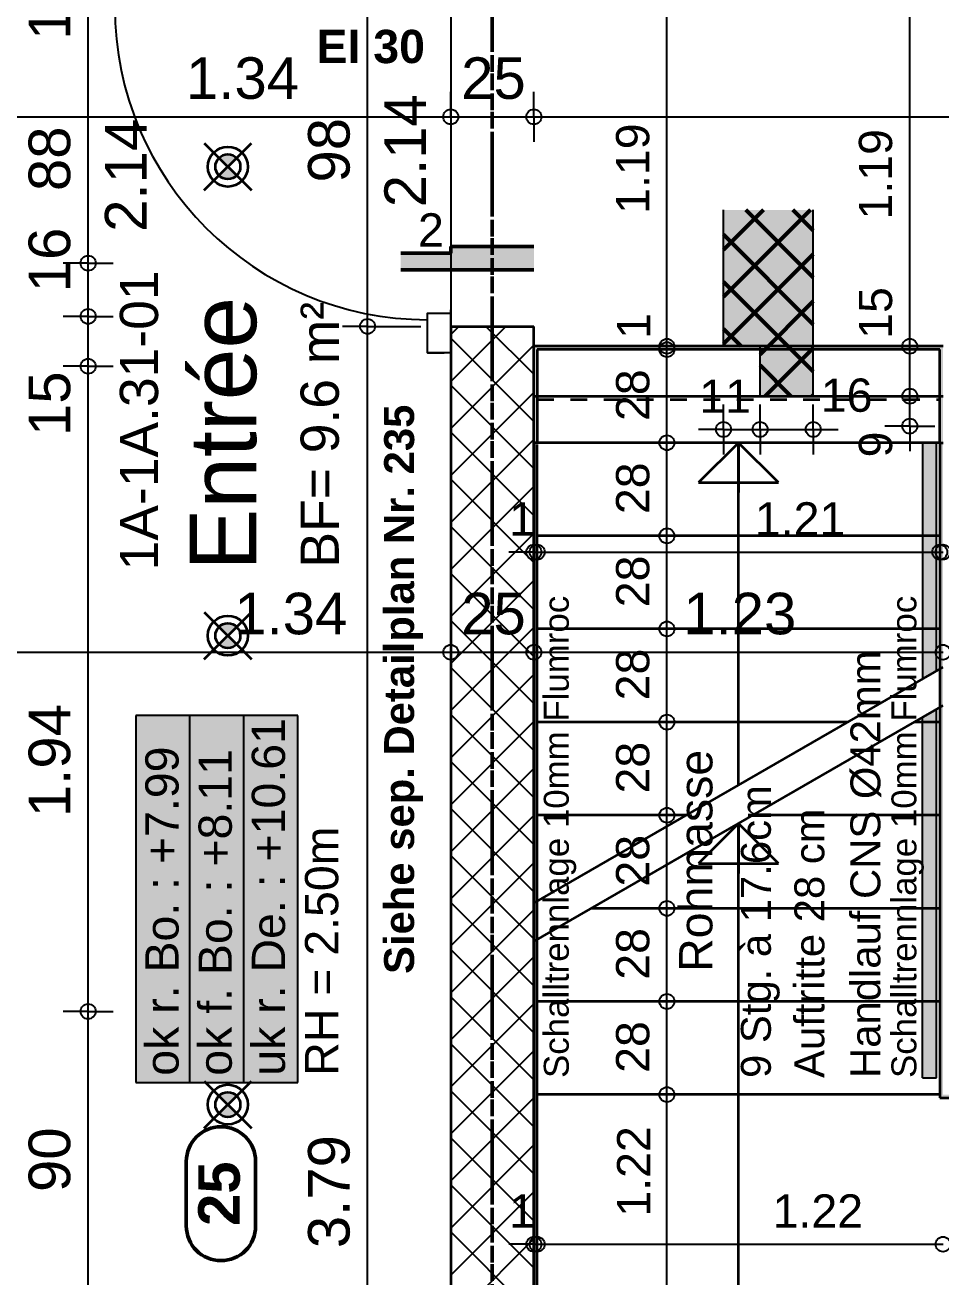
# Model space of a CAD drawing. Header units: centimetres. Extents: x 0.3 to 84.3, y 0.3 to 59.7.
# Drawn here: x 40.36 to 45.86, y 33.51 to 41.04 of the extents above; entities that cross this region are included whole.
import ezdxf

# ---------------------------------------------------------------- set-up
doc = ezdxf.new("R2010")
doc.units = ezdxf.units.CM
for name, pattern in [('AUSGEZOGEN', [0]), ('LINIE_17', [0.05, 0, -0.05]), ('LINIE_23', [0.79, 0.4, -0.13, 0, -0.13, 0, -0.13]), ('PUNKT', [6.35, 0, -6.35]), ('RAND', [44.45, 12.7, -6.35, 12.7, -6.35, 0, -6.35]), ('VERDECKT', [9.525, 6.35, -3.175])]:
    doc.linetypes.add(name, pattern=pattern)
for name, color, linetype, lineweight in [('Bauachsen grob', 7, 'RAND', 25), ('Bodenplatte', 7, 'AUSGEZOGEN', 35), ('Daemmung', 7, 'AUSGEZOGEN', 35), ('Detailmasse', 7, 'AUSGEZOGEN', 25), ('Lauflinie', 7, 'AUSGEZOGEN', 25), ('Metallbauarbeiten', 7, 'AUSGEZOGEN', 35), ('Raumbezeichnung', 7, 'AUSGEZOGEN', 35), ('Stufen', 7, 'AUSGEZOGEN', 50), ('Text Koten', 7, 'AUSGEZOGEN', 50), ('Text Werkplan Ausfuehrung', 7, 'AUSGEZOGEN', 50), ('Tuerschwelle', 7, 'AUSGEZOGEN', 50), ('Tuerzarge', 7, 'AUSGEZOGEN', 25), ('Vermassung Decke', 180, 'VERDECKT', 50), ('Wand Beton bewehrt', 7, 'AUSGEZOGEN', 35), ('Werkplan- Ausfuehrungsmasse', 7, 'AUSGEZOGEN', 25)]:
    doc.layers.add(name, color=color, linetype=linetype, lineweight=lineweight)
doc.layers.add('Brand Text', color=7, linetype='AUSGEZOGEN', lineweight=35, true_color=0x656565)
doc.layers.add('Elektro Apparate', color=7, linetype='AUSGEZOGEN', lineweight=35, true_color=0x656565)
doc.styles.add('ARIAL', font='ARIAL.TTF')

msp = doc.modelspace()

# ---------------------------------------------------------------- hatches: boundary and pattern name
at = {"layer": 'Bodenplatte', "linetype": 'AUSGEZOGEN', "lineweight": 50, "true_color": 0xe0ffe0}
msp.add_hatch(color=254, dxfattribs=at).paths.add_polyline_path([(44.556, 39.9297), (44.556, 39.1097), (44.776, 39.1097), (44.776, 38.8097), (45.096, 38.8097), (45.096, 39.9297)])
at = {"layer": 'Daemmung', "linetype": 'VERDECKT', "lineweight": 35}
h = msp.add_hatch(color=254, dxfattribs=at)
h.paths.add_polyline_path([(45.856, 39.0897), (45.856, 34.5897), (49.796, 34.5897), (49.796, 34.6097), (45.876, 34.6097), (45.876, 39.1097), (43.416, 39.1097), (43.416, 38.5297), (43.436, 38.5297), (43.436, 39.0897)])
h.paths.add_polyline_path([(49.816, 34.5897), (50.356, 34.5897), (50.356, 32.1697), (49.796, 32.1697), (49.796, 32.1497), (50.376, 32.1497), (50.376, 34.6097), (49.816, 34.6097)])
at = {"layer": 'Daemmung', "linetype": 'AUSGEZOGEN', "lineweight": 35}
msp.add_hatch(color=254, dxfattribs=at).paths.add_polyline_path([(43.416, 38.5297), (43.416, 32.1497), (49.796, 32.1497), (49.796, 32.1697), (43.436, 32.1697), (43.436, 38.5297)])
at = {"layer": 'Elektro Apparate', "linetype": 'AUSGEZOGEN', "lineweight": 35}
h = msp.add_hatch(color=40, dxfattribs=at)
h.paths.add_polyline_path([(41.629, 40.1367), (41.576, 40.1897), (41.523, 40.1367), (41.5292, 40.1311), (41.5593, 40.1166), (41.5927, 40.1166), (41.6228, 40.1311)])
h.paths.add_polyline_path([(41.523, 40.2428), (41.576, 40.1897), (41.629, 40.2428), (41.6228, 40.2484), (41.5927, 40.2629), (41.5593, 40.2629), (41.5292, 40.2484)])
h = msp.add_hatch(color=40, dxfattribs=at)
h.paths.add_polyline_path([(41.629, 37.3167), (41.576, 37.3697), (41.523, 37.3167), (41.5292, 37.3111), (41.5593, 37.2966), (41.5927, 37.2966), (41.6228, 37.3111)])
h.paths.add_polyline_path([(41.523, 37.4228), (41.576, 37.3697), (41.629, 37.4228), (41.6228, 37.4284), (41.5927, 37.4429), (41.5593, 37.4429), (41.5292, 37.4284)])
h = msp.add_hatch(color=40, dxfattribs=at)
h.paths.add_polyline_path([(41.629, 34.4967), (41.576, 34.5497), (41.523, 34.4967), (41.5292, 34.4911), (41.5593, 34.4766), (41.5927, 34.4766), (41.6228, 34.4911)])
h.paths.add_polyline_path([(41.523, 34.6028), (41.576, 34.5497), (41.629, 34.6028), (41.6228, 34.6084), (41.5927, 34.6229), (41.5593, 34.6229), (41.5292, 34.6084)])
at = {"layer": 'Metallbauarbeiten', "linetype": 'AUSGEZOGEN', "lineweight": 25, "true_color": 0xf1f1f1}
for points in [[(45.752, 38.5297), (45.752, 37.1094), (45.836, 37.1579), (45.836, 38.5297)], [(45.752, 34.7097), (45.836, 34.7097), (45.836, 36.9269), (45.752, 36.8784)]]:
    msp.add_hatch(color=7, dxfattribs=at).paths.add_polyline_path(points)
at = {"layer": 'Text Koten', "linetype": 'AUSGEZOGEN', "lineweight": 25, "true_color": 0xf1f1f1}
msp.add_hatch(color=7, dxfattribs=at).paths.add_polyline_path([(41.0227, 34.683), (41.996, 34.683), (41.996, 36.8897), (41.0227, 36.8897)])
at = {"layer": 'Tuerschwelle', "linetype": 'AUSGEZOGEN', "lineweight": 50, "true_color": 0x575757}
msp.add_hatch(color=251, dxfattribs=at).paths.add_polyline_path([(43.416, 39.7097), (42.916, 39.7097), (42.916, 39.6697), (42.616, 39.6697), (42.616, 39.5697), (43.416, 39.5697)])

# ---------------------------------------------------------------- linework, layer by layer
at = {"layer": 'Bauachsen grob', "color": 32, "linetype": 'LINIE_23', "lineweight": 50, "true_color": 0xc36e14}
for p, q in [((43.166, 1.3897), (43.166, 59.3503)), ((43.166, 2.2697), (43.166, 58.1))]:
    msp.add_line(p, q, dxfattribs=at)
at = {"layer": 'Bodenplatte', "color": 7, "linetype": 'AUSGEZOGEN', "lineweight": 25}
for p, q in [((44.556, 39.1097), (44.556, 39.9297)), ((45.096, 38.8097), (45.096, 39.9297)), ((44.776, 39.1097), (44.556, 39.1097)), ((44.776, 38.8097), (44.776, 39.1097)), ((45.096, 38.8097), (44.776, 38.8097))]:
    msp.add_line(p, q, dxfattribs=at)
at = {"layer": 'Bodenplatte', "color": 7, "linetype": 'AUSGEZOGEN', "lineweight": 50}
for p, q in [((44.556, 39.4071), (45.0786, 39.9297)), ((44.556, 39.69), (44.7958, 39.9297)), ((44.6903, 39.9297), (45.096, 39.524)), ((44.9731, 39.9297), (45.096, 39.8068)), ((44.556, 39.7811), (45.096, 39.2411)), ((44.556, 39.1243), (45.096, 39.6643)), ((44.556, 39.4983), (45.096, 38.9583)), ((44.776, 39.0614), (45.096, 39.3814)), ((44.556, 39.2155), (44.6617, 39.1097)), ((44.8071, 38.8097), (45.096, 39.0986)), ((44.776, 38.9955), (44.9617, 38.8097)), ((45.09, 38.8097), (45.096, 38.8157))]:
    msp.add_line(p, q, dxfattribs=at)
at = {"layer": 'Bodenplatte', "color": 92, "linetype": 'VERDECKT', "lineweight": 35, "true_color": 0x00c600}
for p, q in [((45.876, 39.1097), (43.416, 39.1097)), ((43.416, 38.8097), (45.876, 38.8097))]:
    msp.add_line(p, q, dxfattribs=at)
at = {"layer": 'Daemmung', "color": 240, "linetype": 'VERDECKT', "lineweight": 35}
for p, q in [((45.856, 39.0897), (43.436, 39.0897)), ((43.436, 39.0897), (43.436, 38.5297)), ((45.856, 38.5297), (45.856, 39.0897)), ((43.436, 38.5297), (43.416, 38.5297)), ((43.416, 38.5297), (43.416, 32.1497)), ((43.436, 32.1697), (43.436, 38.5297)), ((45.856, 38.5297), (45.856, 34.5897)), ((45.856, 38.5297), (45.876, 38.5297)), ((45.856, 34.5897), (50.356, 34.5897))]:
    msp.add_line(p, q, dxfattribs=at)
at = {"layer": 'Daemmung', "color": 240, "linetype": 'LINIE_17', "lineweight": 35}
msp.add_line((43.436, 38.7897), (45.856, 38.7897), dxfattribs=at)
at = {"layer": 'Detailmasse', "color": 240, "linetype": 'AUSGEZOGEN', "lineweight": 25}
for p, q in [((44.216, 39.1097), (44.216, 41.4897)), ((44.216, 39.1097), (44.066, 39.1097)), ((44.216, 39.0897), (44.066, 39.0897)), ((44.216, 39.1097), (44.366, 39.1097)), ((44.216, 39.0897), (44.216, 39.1097)), ((44.216, 39.0897), (44.366, 39.0897)), ((44.216, 38.5297), (44.216, 39.0897)), ((44.216, 38.5297), (44.066, 38.5297)), ((44.216, 38.5297), (44.366, 38.5297)), ((44.216, 37.9697), (44.216, 38.5297)), ((43.416, 37.8719), (43.416, 38.0219)), ((43.436, 37.8719), (43.436, 38.0219)), ((45.856, 37.8719), (45.856, 38.0219)), ((44.216, 37.9697), (44.066, 37.9697)), ((44.216, 37.9697), (44.366, 37.9697)), ((44.216, 37.4097), (44.216, 37.9697)), ((43.416, 37.8719), (43.266, 37.8719)), ((43.416, 37.8719), (43.416, 37.7219)), ((43.416, 37.8719), (43.436, 37.8719)), ((43.436, 37.8719), (43.436, 37.7219)), ((43.436, 37.8719), (45.856, 37.8719)), ((45.856, 37.8719), (45.856, 37.7219)), ((45.856, 37.8719), (45.876, 37.8719)), ((44.216, 37.4097), (44.066, 37.4097)), ((44.216, 37.4097), (44.366, 37.4097)), ((44.216, 36.8497), (44.216, 37.4097)), ((44.216, 36.8497), (44.066, 36.8497)), ((44.216, 36.8497), (44.366, 36.8497)), ((44.216, 36.2897), (44.216, 36.8497)), ((44.216, 36.2897), (44.066, 36.2897)), ((44.216, 36.2897), (44.366, 36.2897)), ((44.216, 35.7297), (44.216, 36.2897)), ((44.216, 35.7297), (44.066, 35.7297)), ((44.216, 35.7297), (44.366, 35.7297)), ((44.216, 35.1697), (44.216, 35.7297)), ((44.216, 35.1697), (44.066, 35.1697)), ((44.216, 35.1697), (44.366, 35.1697)), ((44.216, 34.6097), (44.216, 35.1697)), ((44.216, 34.6097), (44.066, 34.6097)), ((44.216, 34.6097), (44.366, 34.6097)), ((43.416, 33.7097), (43.416, 33.8597)), ((43.436, 33.7097), (43.436, 33.8597)), ((43.416, 33.7097), (43.266, 33.7097)), ((43.416, 33.7097), (43.416, 33.5597)), ((43.416, 33.7097), (43.436, 33.7097)), ((43.436, 33.7097), (43.436, 33.5597))]:
    msp.add_line(p, q, dxfattribs=at)
for points in [[(44.216, 32.1697), (44.216, 32.6946), (44.216, 32.6946), (44.216, 34.6097)], [(43.436, 33.7097), (43.74, 33.7097), (43.74, 33.7097), (45.876, 33.7097)]]:
    msp.add_lwpolyline(points, dxfattribs=at)
for centre in [(44.216, 39.1097), (44.216, 39.0897), (44.216, 38.5297), (44.216, 37.9697), (43.416, 37.8719), (43.436, 37.8719), (45.856, 37.8719), (45.876, 37.8719), (44.216, 37.4097), (44.216, 36.8497), (44.216, 36.2897), (44.216, 35.7297), (44.216, 35.1697), (44.216, 34.6097), (43.416, 33.7097), (43.436, 33.7097), (45.876, 33.7097)]:
    msp.add_circle(centre, 0.045, dxfattribs=at)
at = {"layer": 'Elektro Apparate', "color": 40, "linetype": 'AUSGEZOGEN', "lineweight": 35}
for p, q in [((41.4346, 40.3312), (41.7174, 40.0483)), ((41.4346, 40.0483), (41.7174, 40.3312)), ((41.4346, 37.5112), (41.7174, 37.2283)), ((41.4346, 37.2283), (41.7174, 37.5112)), ((41.4346, 34.6912), (41.7174, 34.4083)), ((41.4346, 34.4083), (41.7174, 34.6912))]:
    msp.add_line(p, q, dxfattribs=at)
for centre, radius in [((41.576, 40.1897), 0.12), ((41.576, 40.1897), 0.075), ((41.576, 37.3697), 0.12), ((41.576, 37.3697), 0.075), ((41.576, 34.5497), 0.12), ((41.576, 34.5497), 0.075)]:
    msp.add_circle(centre, radius, dxfattribs=at)
at = {"layer": 'Lauflinie', "color": 7, "linetype": 'AUSGEZOGEN', "lineweight": 35}
for p, q in [((44.646, 38.5297), (44.406, 38.2897)), ((44.646, 36.4708), (44.646, 38.5297)), ((44.646, 38.5297), (44.646, 38.2297)), ((44.646, 38.5297), (44.646, 38.5297)), ((44.646, 38.5297), (44.646, 38.5297)), ((44.646, 38.5297), (44.646, 38.5297)), ((44.886, 38.2897), (44.646, 38.5297)), ((44.406, 38.2897), (44.886, 38.2897)), ((43.416, 35.7607), (45.876, 37.181)), ((43.416, 35.5297), (45.876, 36.95)), ((44.646, 36.2399), (44.406, 35.9999)), ((44.646, 33.3797), (44.646, 36.2399)), ((44.646, 36.2399), (44.646, 35.9399)), ((44.646, 36.2399), (44.646, 36.2399)), ((44.646, 36.2399), (44.646, 36.2399)), ((44.646, 36.2399), (44.646, 36.2399)), ((44.886, 35.9999), (44.646, 36.2399)), ((44.406, 35.9999), (44.886, 35.9999))]:
    msp.add_line(p, q, dxfattribs=at)
at = {"layer": 'Metallbauarbeiten', "color": 7, "linetype": 'AUSGEZOGEN', "lineweight": 25}
for p, q in [((45.836, 38.5297), (45.752, 38.5297)), ((45.752, 38.5297), (45.752, 37.1094)), ((45.836, 37.1579), (45.836, 38.5297)), ((45.836, 34.7097), (45.836, 36.9269)), ((45.752, 34.7097), (45.752, 36.8784)), ((45.752, 34.7097), (45.836, 34.7097))]:
    msp.add_line(p, q, dxfattribs=at)
at = {"layer": 'Stufen', "color": 7, "linetype": 'AUSGEZOGEN', "lineweight": 35}
for p, q in [((45.856, 38.5297), (43.436, 38.5297)), ((45.856, 37.9697), (43.436, 37.9697)), ((45.856, 37.4097), (43.436, 37.4097)), ((45.3023, 36.8497), (43.436, 36.8497)), ((45.856, 36.8497), (45.7023, 36.8497)), ((44.3324, 36.2897), (43.436, 36.2897)), ((45.856, 36.2897), (44.7324, 36.2897)), ((45.856, 35.7297), (43.7624, 35.7297)), ((45.856, 35.1697), (43.436, 35.1697)), ((45.856, 34.6097), (43.436, 34.6097))]:
    msp.add_line(p, q, dxfattribs=at)
at = {"layer": 'Text Koten', "color": 7, "linetype": 'AUSGEZOGEN', "lineweight": 25}
for p, q in [((41.0227, 36.8897), (41.0227, 34.683)), ((41.996, 36.8897), (41.0227, 36.8897)), ((41.3471, 34.683), (41.3471, 36.8897)), ((41.6716, 34.683), (41.6716, 36.8897)), ((41.996, 34.683), (41.996, 36.8897)), ((41.0227, 34.683), (41.996, 34.683))]:
    msp.add_line(p, q, dxfattribs=at)
at = {"layer": 'Text Werkplan Ausfuehrung', "color": 240, "linetype": 'AUSGEZOGEN', "lineweight": 50}
for p, q in [((41.3264, 34.208), (41.3264, 33.8195)), ((41.7431, 34.208), (41.7431, 33.8195))]:
    msp.add_line(p, q, dxfattribs=at)
for centre, start, end in [((41.5347, 34.208), 0, 180), ((41.5347, 33.8195), 180, 0)]:
    msp.add_arc(centre, 0.2083, start, end, dxfattribs=at)
at = {"layer": 'Tuerschwelle', "color": 7, "linetype": 'AUSGEZOGEN', "lineweight": 50}
for p, q in [((42.916, 39.6697), (42.916, 39.7097)), ((42.916, 39.7097), (43.416, 39.7097)), ((42.616, 39.6697), (42.916, 39.6697)), ((43.416, 39.5697), (42.616, 39.5697))]:
    msp.add_line(p, q, dxfattribs=at)
at = {"layer": 'Tuerzarge', "color": 7, "linetype": 'AUSGEZOGEN', "lineweight": 25}
msp.add_lwpolyline([(42.916, 39.3097), (42.916, 39.0697), (42.776, 39.0697), (42.776, 39.3097), (42.916, 39.3097)], dxfattribs=at)
msp.add_arc((42.776, 41.1497), 1.88, 180, 270, dxfattribs=at)
at = {"layer": 'Vermassung Decke', "color": 92, "linetype": 'AUSGEZOGEN', "lineweight": 25, "true_color": 0x00c600}
for p, q in [((45.676, 39.1097), (45.676, 41.4897)), ((45.676, 39.1097), (45.526, 39.1097)), ((45.676, 39.1097), (45.826, 39.1097)), ((45.676, 39.1097), (45.676, 39.1097)), ((45.676, 38.8097), (45.676, 39.1097)), ((45.676, 38.8097), (45.526, 38.8097)), ((45.676, 38.8097), (45.826, 38.8097)), ((45.676, 38.8097), (45.676, 38.8097)), ((45.676, 38.6297), (45.676, 38.8097)), ((44.556, 38.6097), (44.556, 38.7597)), ((44.776, 38.6097), (44.776, 38.7597)), ((45.096, 38.6097), (45.096, 38.7597)), ((45.676, 38.6297), (45.526, 38.6297)), ((45.676, 38.6297), (45.826, 38.6297)), ((45.676, 38.6297), (45.676, 38.6297)), ((45.676, 38.6297), (45.676, 38.4797)), ((44.556, 38.6097), (44.406, 38.6097)), ((44.556, 38.6097), (44.556, 38.4597)), ((44.556, 38.6097), (44.556, 38.6097)), ((44.556, 38.6097), (44.776, 38.6097)), ((44.776, 38.6097), (44.776, 38.4597)), ((44.776, 38.6097), (44.776, 38.6097)), ((44.776, 38.6097), (45.096, 38.6097)), ((45.096, 38.6097), (45.096, 38.4597)), ((45.096, 38.6097), (45.096, 38.6097)), ((45.096, 38.6097), (45.246, 38.6097))]:
    msp.add_line(p, q, dxfattribs=at)
for centre in [(45.676, 39.1097), (45.676, 38.8097), (44.556, 38.6097), (44.776, 38.6097), (45.096, 38.6097), (45.676, 38.6297)]:
    msp.add_circle(centre, 0.045, dxfattribs=at)
at = {"layer": 'Wand Beton bewehrt', "color": 180, "linetype": 'PUNKT', "lineweight": 25}
for p, q in [((42.776, 41.3497), (42.776, 39.0697)), ((42.916, 39.2297), (42.916, 41.1897)), ((42.916, 39.0697), (42.916, 39.2297)), ((42.776, 39.0697), (42.916, 39.0697))]:
    msp.add_line(p, q, dxfattribs=at)
at = {"layer": 'Wand Beton bewehrt', "color": 7, "linetype": 'AUSGEZOGEN', "lineweight": 25}
for p, q in [((42.916, 41.1897), (42.916, 39.2297)), ((42.916, 38.8985), (43.2472, 39.2297)), ((42.916, 39.1813), (42.9644, 39.2297)), ((43.1275, 39.2297), (43.416, 38.9412)), ((43.4104, 39.2297), (43.416, 39.2241)), ((42.916, 39.1584), (43.416, 38.6584)), ((42.916, 38.6156), (43.416, 39.1156)), ((42.916, 38.8756), (43.416, 38.3756)), ((42.916, 38.3328), (43.416, 38.8328)), ((42.916, 38.5927), (43.416, 38.0927)), ((42.916, 38.05), (43.416, 38.55)), ((42.916, 38.3099), (43.416, 37.8099)), ((42.916, 37.7671), (43.416, 38.2671)), ((42.916, 38.027), (43.416, 37.527)), ((42.916, 37.4843), (43.416, 37.9843)), ((42.916, 37.7442), (43.416, 37.2442)), ((42.916, 37.2014), (43.416, 37.7014)), ((42.916, 37.4613), (43.416, 36.9613)), ((42.916, 36.9186), (43.416, 37.4186)), ((42.916, 37.1785), (43.416, 36.6785)), ((42.916, 36.6357), (43.416, 37.1357)), ((42.916, 36.8957), (43.416, 36.3957)), ((42.916, 36.3529), (43.416, 36.8529)), ((42.916, 36.6128), (43.416, 36.1128)), ((42.916, 36.0701), (43.416, 36.5701)), ((42.916, 36.33), (43.416, 35.83)), ((42.916, 35.7872), (43.416, 36.2872)), ((42.916, 36.0471), (43.416, 35.5471)), ((42.916, 35.5044), (43.416, 36.0044)), ((42.916, 35.7643), (43.416, 35.2643)), ((42.916, 35.2215), (43.416, 35.7215)), ((42.916, 35.4815), (43.416, 34.9815)), ((42.916, 34.9387), (43.416, 35.4387)), ((42.916, 35.1986), (43.416, 34.6986)), ((42.916, 34.6558), (43.416, 35.1558)), ((42.916, 34.9158), (43.416, 34.4158)), ((42.916, 34.373), (43.416, 34.873)), ((42.916, 34.6329), (43.416, 34.1329)), ((42.916, 34.0902), (43.416, 34.5902)), ((42.916, 34.3501), (43.416, 33.8501)), ((42.916, 33.8073), (43.416, 34.3073)), ((42.916, 34.0672), (43.416, 33.5672)), ((42.916, 33.5245), (43.416, 34.0245)), ((42.916, 33.7844), (43.416, 33.2844)), ((42.916, 33.2416), (43.416, 33.7416))]:
    msp.add_line(p, q, dxfattribs=at)
at = {"layer": 'Wand Beton bewehrt', "color": 7, "linetype": 'AUSGEZOGEN', "lineweight": 35}
for p, q in [((42.916, 39.2297), (43.416, 39.2297)), ((42.916, 39.2297), (42.916, 32.1497)), ((43.416, 35.7607), (43.416, 39.2297)), ((43.416, 35.5297), (43.416, 35.7607)), ((43.416, 32.1497), (43.416, 35.5297))]:
    msp.add_line(p, q, dxfattribs=at)
at = {"layer": 'Werkplan- Ausfuehrungsmasse', "color": 7, "linetype": 'AUSGEZOGEN', "lineweight": 25}
for p, q in [((40.736, 39.6097), (40.736, 41.3697)), ((42.416, 39.2297), (42.416, 41.1897)), ((42.916, 40.4897), (42.916, 40.6397)), ((43.416, 40.4897), (43.416, 40.6397)), ((40.236, 40.4897), (42.916, 40.4897)), ((42.916, 40.4897), (42.916, 40.3397)), ((42.916, 40.4897), (42.916, 40.4897)), ((42.916, 40.4897), (43.416, 40.4897)), ((43.416, 40.4897), (43.416, 40.3397)), ((43.416, 40.4897), (43.416, 40.4897)), ((43.416, 40.4897), (52.256, 40.4897)), ((40.736, 39.6097), (40.586, 39.6097)), ((40.736, 39.6097), (40.886, 39.6097)), ((40.736, 39.2897), (40.736, 39.6097)), ((40.736, 39.2897), (40.586, 39.2897)), ((40.736, 39.2897), (40.886, 39.2897)), ((40.736, 38.9897), (40.736, 39.2897)), ((42.416, 39.2297), (42.266, 39.2297)), ((42.416, 39.2297), (42.566, 39.2297)), ((42.416, 39.2297), (42.736, 39.2297)), ((42.416, 31.6497), (42.416, 39.2297)), ((40.736, 38.9897), (40.586, 38.9897)), ((40.736, 38.9897), (40.886, 38.9897)), ((40.736, 35.1097), (40.736, 38.9897)), ((42.916, 37.2697), (42.916, 37.4197)), ((43.416, 37.2697), (43.416, 37.4197)), ((40.236, 37.2697), (42.916, 37.2697)), ((42.916, 37.2697), (42.916, 37.1197)), ((42.916, 37.2697), (42.916, 37.2697)), ((42.916, 37.2697), (43.416, 37.2697)), ((43.416, 37.2697), (43.416, 37.1197)), ((43.416, 37.2697), (43.416, 37.2697)), ((43.416, 37.2697), (45.876, 37.2697)), ((40.736, 35.1097), (40.586, 35.1097)), ((40.736, 35.1097), (40.886, 35.1097)), ((40.736, 33.3097), (40.736, 35.1097))]:
    msp.add_line(p, q, dxfattribs=at)
for points in [[(40.736, 39.6097), (40.6735, 39.6097), (40.6735, 39.6097), (40.6735, 39.6097), (40.6735, 39.6097), (40.6735, 39.6097), (40.6735, 39.6097), (40.6735, 39.6097), (40.6735, 39.6097)], [(40.736, 39.2897), (40.6735, 39.2897), (40.6735, 39.2897), (40.6735, 39.2897), (40.6735, 39.2897), (40.6735, 39.2897), (40.6735, 39.2897), (40.6735, 39.2897), (40.6735, 39.2897), (40.6735, 39.2897), (40.6735, 39.2897), (40.6626, 39.2897), (40.6626, 39.2897), (40.636, 39.2897)], [(40.736, 38.9897), (40.6735, 38.9897), (40.6735, 38.9897), (40.6735, 38.9897), (40.6735, 38.9897), (40.6735, 38.9897), (40.6735, 38.9897), (40.6735, 38.9897), (40.6735, 38.9897), (40.6735, 38.9897), (40.6735, 38.9897), (40.6628, 38.9897), (40.6628, 38.9897), (40.636, 38.9897)], [(40.736, 35.1097), (40.6735, 35.1097), (40.6735, 35.1097), (40.6735, 35.1097), (40.6735, 35.1097), (40.6735, 35.1097), (40.6735, 35.1097), (40.6735, 35.1097), (40.6735, 35.1097), (40.6735, 35.1097), (40.6735, 35.1097), (40.6735, 35.1097), (40.6735, 35.1097), (40.6735, 35.1097), (40.6735, 35.1097), (40.6646, 35.1097), (40.6646, 35.1097), (40.636, 35.1097)]]:
    msp.add_lwpolyline(points, dxfattribs=at)
for centre in [(42.916, 40.4897), (43.416, 40.4897), (40.736, 39.6097), (40.736, 39.2897), (42.416, 39.2297), (40.736, 38.9897), (42.916, 37.2697), (43.416, 37.2697), (45.876, 37.2697), (40.736, 35.1097)]:
    msp.add_circle(centre, 0.045, dxfattribs=at)

# ---------------------------------------------------------------- texts
at = {"layer": 'Brand Text', "color": 240, "linetype": 'AUSGEZOGEN', "lineweight": 35, "insert": (42.1087, 40.8097), "char_height": 0.2, "width": 0.1, "attachment_point": 7, "style": 'ARIAL'}
msp.add_mtext('\\fArial|i0|b1|c0|p0;EI\\~30', dxfattribs=at)
at = {"layer": 'Daemmung', "color": 240, "linetype": 'AUSGEZOGEN', "lineweight": 25, "char_height": 0.15, "width": 0.075, "attachment_point": 7, "rotation": 90, "style": 'ARIAL'}
for insert in [(43.671, 34.7097), (45.761, 34.7097)]:
    msp.add_mtext('Schalltrennlage\\~10mm\\~Flumroc', dxfattribs=dict(at, insert=insert))
at = {"layer": 'Detailmasse', "color": 240, "linetype": 'AUSGEZOGEN', "lineweight": 35, "char_height": 0.2, "width": 0.1, "attachment_point": 7, "rotation": 90, "style": 'ARIAL'}
for s, insert in [('1.19', (44.1126, 39.9062)), ('1', (44.116, 39.1547)), ('28', (44.1126, 38.6605)), ('28', (44.1126, 38.1005)), ('28', (44.1126, 37.5405)), ('28', (44.1126, 36.9805)), ('28', (44.1126, 36.4205)), ('Rohmasse', (44.4922, 35.3478)), ('28', (44.1126, 35.8605)), ('28', (44.1126, 35.3005)), ('28', (44.1126, 34.7405)), ('1.22', (44.116, 33.8757))]:
    msp.add_mtext(s, dxfattribs=dict(at, insert=insert))
at = {"layer": 'Detailmasse', "color": 240, "linetype": 'AUSGEZOGEN', "lineweight": 35, "char_height": 0.2, "width": 0.1, "attachment_point": 7, "style": 'ARIAL'}
for s, insert in [('1', (43.2669, 37.9719)), ('1.21', (44.7448, 37.9719)), ('1', (43.2669, 33.8097)), ('1.22', (44.8515, 33.8097))]:
    msp.add_mtext(s, dxfattribs=dict(at, insert=insert))
at = {"layer": 'Raumbezeichnung', "color": 7, "linetype": 'AUSGEZOGEN', "lineweight": 50, "char_height": 0.23, "width": 0.115, "attachment_point": 7, "rotation": 90, "style": 'ARIAL'}
for s, insert in [('1A-1A.31-01', (41.1599, 37.7623)), ('BF=\\~9.6\\~m²', (42.2466, 37.779))]:
    msp.add_mtext(s, dxfattribs=dict(at, insert=insert))
at = {"layer": 'Raumbezeichnung', "color": 7, "linetype": 'AUSGEZOGEN', "lineweight": 35, "insert": (41.7525, 37.7608), "char_height": 0.4, "width": 0.2, "attachment_point": 7, "rotation": 90, "style": 'ARIAL'}
msp.add_mtext('Entrée', dxfattribs=at)
at = {"layer": 'Text Koten', "color": 7, "linetype": 'AUSGEZOGEN', "lineweight": 35, "char_height": 0.2, "width": 0.1, "attachment_point": 7, "rotation": 90, "style": 'ARIAL'}
for s, insert in [('uk\\~r.\\~De.\\~:\\~+10.61', (41.9227, 34.723)), ('ok\\~r.\\~Bo.\\~:\\~+7.99', (41.2827, 34.723)), ('ok\\~f.\\~Bo.\\~:\\~+8.11', (41.6027, 34.723)), ('RH\\~=\\~2.50m', (42.2427, 34.723))]:
    msp.add_mtext(s, dxfattribs=dict(at, insert=insert))
at = {"layer": 'Text Werkplan Ausfuehrung', "color": 7, "linetype": 'AUSGEZOGEN', "lineweight": 35, "char_height": 0.18, "width": 0.09, "attachment_point": 7, "rotation": 90, "style": 'ARIAL'}
for s, insert in [('\\fArial|i0|b1|c0|p0;Siehe\\~sep.\\~Detailplan\\~Nr.\\~235', (42.75, 35.3352)), ('Handlauf\\~CNS\\~Ø42mm', (45.506, 34.7097)), ('9\\~Stg.\\~à\\~17.6cm', (44.895, 34.7097)), ('Auftritte\\~28\\~cm', (45.165, 34.7097))]:
    msp.add_mtext(s, dxfattribs=dict(at, insert=insert))
at = {"layer": 'Text Werkplan Ausfuehrung', "color": 240, "linetype": 'AUSGEZOGEN', "lineweight": 50, "insert": (41.6514, 33.8195), "char_height": 0.25, "width": 0.125, "attachment_point": 7, "rotation": 90, "style": 'ARIAL'}
msp.add_mtext('\\fArial|i0|b1|c0|p0;25', dxfattribs=at)
at = {"layer": 'Tuerschwelle', "color": 7, "linetype": 'AUSGEZOGEN', "lineweight": 35, "insert": (42.7193, 39.7097), "char_height": 0.2, "width": 0.1, "attachment_point": 7, "style": 'ARIAL'}
msp.add_mtext('2', dxfattribs=at)
at = {"layer": 'Vermassung Decke', "color": 92, "linetype": 'AUSGEZOGEN', "lineweight": 35, "true_color": 0x00c600, "char_height": 0.2, "width": 0.1, "attachment_point": 7, "rotation": 90, "style": 'ARIAL'}
for s, insert in [('1.19', (45.5726, 39.8723)), ('15', (45.5726, 39.1547)), ('9', (45.5726, 38.4416))]:
    msp.add_mtext(s, dxfattribs=dict(at, insert=insert))
at = {"layer": 'Vermassung Decke', "color": 92, "linetype": 'AUSGEZOGEN', "lineweight": 35, "true_color": 0x00c600, "char_height": 0.2, "width": 0.1, "attachment_point": 7, "style": 'ARIAL'}
for s, insert in [('11', (44.4109, 38.7097)), ('16', (45.141, 38.7131))]:
    msp.add_mtext(s, dxfattribs=dict(at, insert=insert))
at = {"layer": 'Werkplan- Ausfuehrungsmasse', "color": 7, "linetype": 'AUSGEZOGEN', "lineweight": 50, "char_height": 0.25, "width": 0.125, "attachment_point": 7, "rotation": 90, "style": 'ARIAL'}
for s, insert in [('16', (40.6317, 40.9523)), ('2.14', (42.767, 39.9459)), ('2.14', (41.087, 39.7983)), ('98', (42.3117, 40.0946)), ('88', (40.6317, 40.0432)), ('16', (40.6317, 39.4347)), ('15', (40.6317, 38.5702)), ('1.94', (40.6317, 36.2783)), ('90', (40.6317, 34.0239)), ('3.79', (42.3116, 33.6863))]:
    msp.add_mtext(s, dxfattribs=dict(at, insert=insert))
at = {"layer": 'Werkplan- Ausfuehrungsmasse', "color": 7, "linetype": 'AUSGEZOGEN', "lineweight": 50, "char_height": 0.25, "width": 0.125, "attachment_point": 7, "style": 'ARIAL'}
for s, insert in [('1.34', (41.3246, 40.5942)), ('25', (42.9788, 40.594)), ('1.34', (41.6146, 37.3742)), ('25', (42.9788, 37.374)), ('1.23', (44.3141, 37.3742))]:
    msp.add_mtext(s, dxfattribs=dict(at, insert=insert))

doc.saveas('drawing.dxf')
